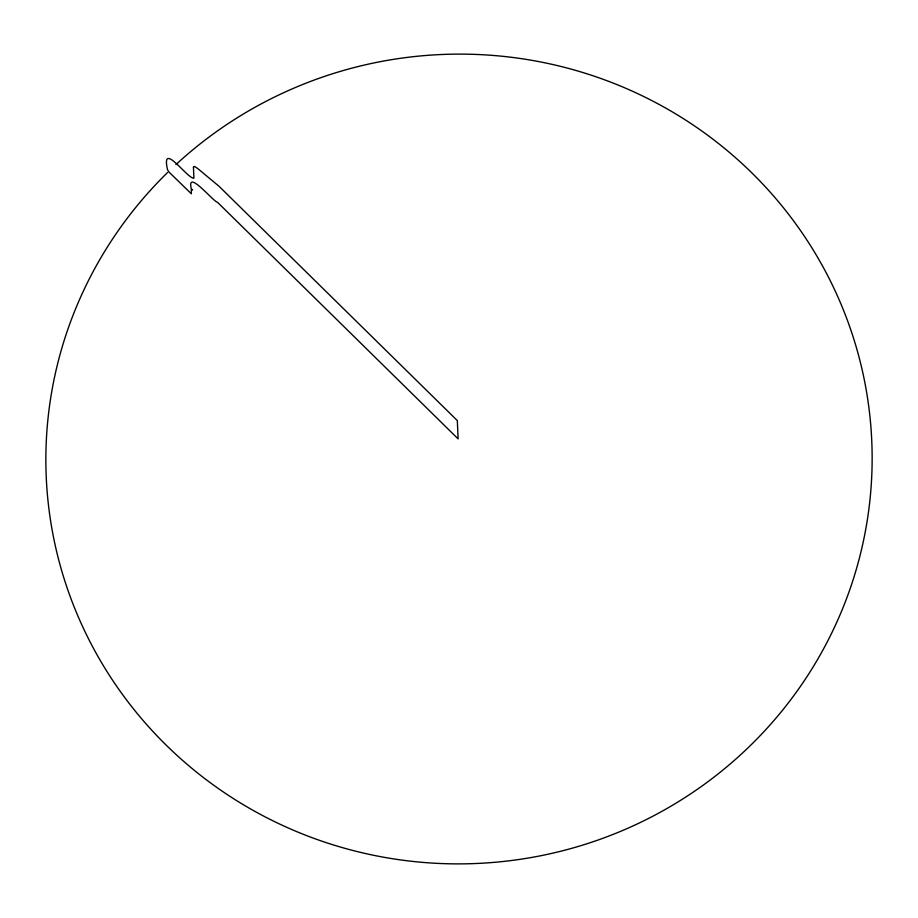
<?xml version="1.0" encoding="UTF-8"?>
<svg xmlns="http://www.w3.org/2000/svg" width="918" height="918" viewBox="0 0 918 918"><rect width="100%" height="100%" fill="white"/><g stroke="black" fill="none" stroke-linecap="round" stroke-linejoin="round"><path stroke-width="1.38" d="M175.923 164.586A413.157 404.872 -2.5 0 1 860.246 361.841A413.157 404.872 -2.5 0 1 347.314 849.001A413.157 404.872 -2.5 0 1 167.627 172.458M193.446 167.145L193.905 178.172C187.524 179.079 160.799 139.88 167.512 169.715L168.912 171.964L191.357 193.801L191.311 189.624L192.562 189.98L191.265 188.706C186.411 168.373 213.125 201.455 217.486 202.316A7.792 1.044 45.7 0 1 218.415 203.176L458.116 438.884L457.325 420.593L219.563 186.802A7.355 0.987 45.7 0 0 218.633 185.952L197.599 168.419L194.455 166.399L193.446 167.145"/></g></svg>
